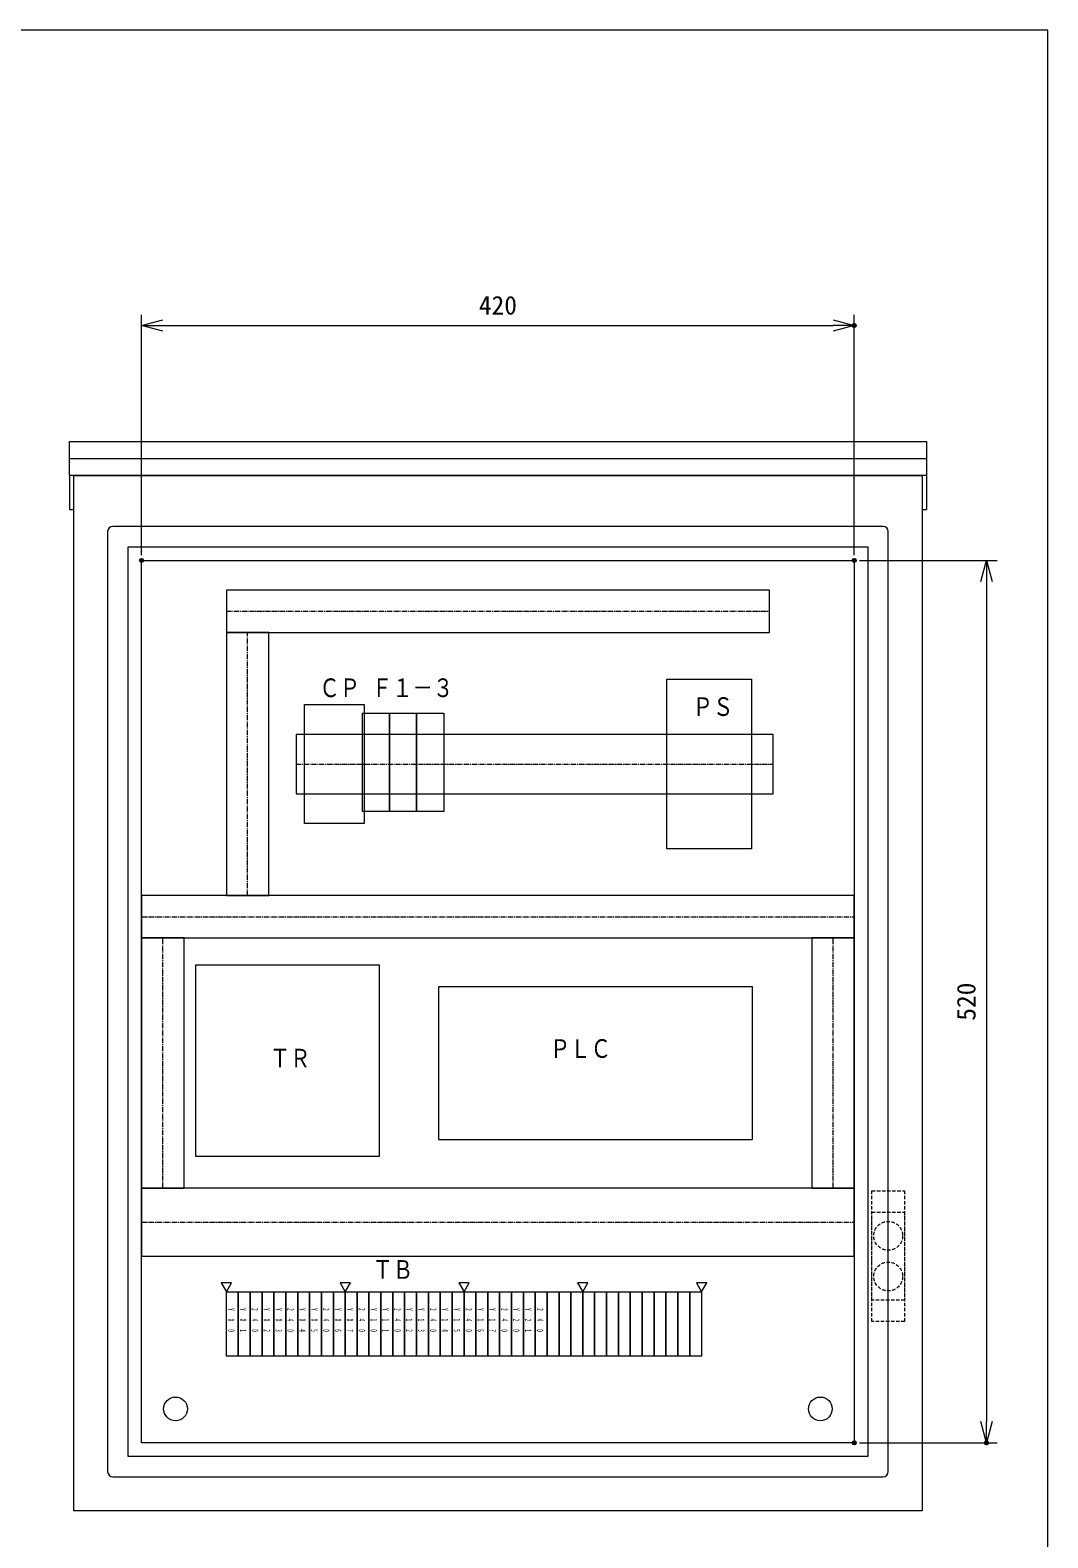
# Model space of a CAD drawing. Units: millimetres, scale not verified. Extents: x -1121 to 1167, y -822 to 778.
# Drawn here: x 567 to 1167, y -110 to 778 of the extents above; entities that cross this region are included whole.
import ezdxf
from ezdxf.enums import TextEntityAlignment as Align

# ---------------------------------------------------------------- set-up
doc = ezdxf.new("R2010")
doc.units = ezdxf.units.MM
doc.header["$LTSCALE"] = 4
doc.header["$PDMODE"] = 32
doc.header["$PDSIZE"] = 2
doc.linetypes.add('USER4', pattern=[1.125, 0.75, -0.125, 0.125, -0.125])
doc.linetypes.add('USER6', pattern=[0.75, 0.5, -0.25])
for name, color, linetype, lineweight in [('0-0_0', 7, 'Continuous', 18), ('0-1_AUX', 7, 'Continuous', 18), ('0-9_DIM', 7, 'Continuous', 18), ('2-0_SYMBOL', 7, 'Continuous', 18), ('3-9_ボックス', 7, 'Continuous', 18), ('3-A_パネル', 7, 'Continuous', 18)]:
    doc.layers.add(name, color=color, linetype=linetype, lineweight=lineweight)
doc.layers.add('0-5_CMNT', color=7, linetype='Continuous')
doc.layers.add('3-2_Defpoints', color=7, linetype='Continuous')
doc.styles.add('@ＭＳ ゴシック', font='')
doc.styles.add('ＭＳ ゴシック', font='')
doc.styles.get('@ＭＳ ゴシック').set_extended_font_data('@MS Gothic')
doc.styles.get('ＭＳ ゴシック').set_extended_font_data('MS Gothic')

# ---------------------------------------------------------------- blocks, each defined once
blk = doc.blocks.new('_Open30')
at = {"layer": '0-0_0'}
blk.add_line((0, 0), (-1, 0), dxfattribs=at)
blk.add_lwpolyline([(-1, 0.2679), (0, 0), (-1, -0.2679)], dxfattribs=at)
blk = doc.blocks.new('D17')
at = {"layer": '0-9_DIM'}
for p, q in [((1880.976, 1350.637), (1880.976, 1492.203)), ((1893.476, 1485.953), (2288.476, 1485.953)), ((2300.976, 1350.637), (2300.976, 1492.203))]:
    blk.add_line(p, q, dxfattribs=at)
at = {"layer": '3-2_Defpoints'}
for p in [(2300.976, 1485.953), (1880.976, 1347.512), (2300.976, 1347.512)]:
    blk.add_point(p, dxfattribs=at)
at = {"layer": '0-9_DIM', "xscale": 12.5, "yscale": 12.5, "rotation": 180}
blk.add_blockref('_Open30', (1880.976, 1485.953), dxfattribs=at)
at = {"layer": '0-9_DIM', "xscale": 12.5, "yscale": 12.5}
blk.add_blockref('_Open30', (2300.976, 1485.953), dxfattribs=at)
at = {"layer": '0-9_DIM', "style": 'ＭＳ ゴシック'}
blk.add_text('420', height=11, dxfattribs=at).set_placement((2079.726, 1489.078), align=Align.BOTTOM_LEFT)
blk = doc.blocks.new('D16')
at = {"layer": '0-9_DIM'}
for p, q in [((2304.101, 1347.512), (2385.092, 1347.512)), ((2378.842, 1335.012), (2378.842, 840.012)), ((2304.101, 827.512), (2385.092, 827.512))]:
    blk.add_line(p, q, dxfattribs=at)
at = {"layer": '3-2_Defpoints'}
for p in [(2300.976, 1347.512), (2300.976, 827.512), (2378.842, 827.512)]:
    blk.add_point(p, dxfattribs=at)
at = {"layer": '0-9_DIM', "xscale": 12.5, "yscale": 12.5}
for p, rotation in [((2378.842, 1347.512), 90), ((2378.842, 827.512), 270)]:
    blk.add_blockref('_Open30', p, dxfattribs=dict(at, rotation=rotation))
at = {"layer": '0-9_DIM', "style": 'ＭＳ ゴシック'}
blk.add_text('520', height=11, rotation=90, dxfattribs=at).set_placement((2375.717, 1076.262), align=Align.BOTTOM_LEFT)
blk = doc.blocks.new('FHC-15_F')
at = {"layer": '2-0_SYMBOL'}
blk.add_lwpolyline([(-10, 31), (6, 31), (6, -27), (-10, -27)], close=True, dxfattribs=at)

msp = doc.modelspace()

# ---------------------------------------------------------------- linework, layer by layer
at = {"layer": '0-0_0', "linetype": 'USER4'}
msp.add_line((724.076, 345.512), (1005.076, 345.512), dxfattribs=at)
at = {"layer": '0-0_0'}
msp.add_lwpolyline([(724.076, 328.012), (1005.076, 328.012), (1005.076, 363.012), (724.076, 363.012)], close=True, dxfattribs=at)
at = {"layer": '0-1_AUX'}
msp.add_lwpolyline([(1167.031, -822), (1167.031, 778), (-1120.969, 778), (-1120.969, -822)], dxfattribs=at)
at = {"layer": '2-0_SYMBOL', "linetype": 'USER4'}
for p, q in [((682.976, 435.512), (1002.976, 435.512)), ((695.476, 268.012), (695.476, 423.012)), ((632.976, 255.512), (1052.976, 255.512)), ((645.476, 95.512), (645.476, 243.012)), ((1040.476, 95.512), (1040.476, 243.012)), ((632.976, 75.512), (1052.976, 75.512))]:
    msp.add_line(p, q, dxfattribs=at)
at = {"layer": '2-0_SYMBOL'}
for points in [[(1002.976, 423.012), (1002.976, 448.012), (682.976, 448.012), (682.976, 423.012)], [(707.976, 423.012), (682.976, 423.012), (682.976, 268.012), (707.976, 268.012)], [(992.476, 295.512), (942.476, 295.512), (942.476, 395.512), (992.476, 395.512)], [(764.076, 310.512), (729.076, 310.512), (729.076, 380.512), (764.076, 380.512)], [(1052.976, 243.012), (1052.976, 268.012), (632.976, 268.012), (632.976, 243.012)], [(657.976, 243.012), (632.976, 243.012), (632.976, 95.512), (657.976, 95.512)], [(1052.976, 243.012), (1027.976, 243.012), (1027.976, 95.512), (1052.976, 95.512)], [(772.976, 114.262), (664.976, 114.262), (664.976, 227.262), (772.976, 227.262)], [(807.976, 124.262), (992.976, 124.262), (992.976, 214.262), (807.976, 214.262)], [(1052.976, 55.512), (1052.976, 95.512), (632.976, 95.512), (632.976, 55.512)], [(682.976, 34.512), (686.007, 39.762), (679.945, 39.762)], [(752.976, 34.512), (756.007, 39.762), (749.945, 39.762)], [(822.976, 34.512), (826.007, 39.762), (819.945, 39.762)], [(892.976, 34.512), (896.007, 39.762), (889.945, 39.762)], [(962.976, 34.512), (966.007, 39.762), (959.945, 39.762)], [(689.976, -3.488), (682.976, -3.488), (682.976, 34.512), (689.976, 34.512)], [(696.976, -3.488), (689.976, -3.488), (689.976, 34.512), (696.976, 34.512)], [(703.976, -3.488), (696.976, -3.488), (696.976, 34.512), (703.976, 34.512)], [(710.976, -3.488), (703.976, -3.488), (703.976, 34.512), (710.976, 34.512)], [(717.976, -3.488), (710.976, -3.488), (710.976, 34.512), (717.976, 34.512)], [(724.976, -3.488), (717.976, -3.488), (717.976, 34.512), (724.976, 34.512)], [(731.976, -3.488), (724.976, -3.488), (724.976, 34.512), (731.976, 34.512)], [(738.976, -3.488), (731.976, -3.488), (731.976, 34.512), (738.976, 34.512)], [(745.976, -3.488), (738.976, -3.488), (738.976, 34.512), (745.976, 34.512)], [(752.976, -3.488), (745.976, -3.488), (745.976, 34.512), (752.976, 34.512)], [(759.976, -3.488), (752.976, -3.488), (752.976, 34.512), (759.976, 34.512)], [(766.976, -3.488), (759.976, -3.488), (759.976, 34.512), (766.976, 34.512)], [(773.976, -3.488), (766.976, -3.488), (766.976, 34.512), (773.976, 34.512)], [(780.976, -3.488), (773.976, -3.488), (773.976, 34.512), (780.976, 34.512)], [(787.976, -3.488), (780.976, -3.488), (780.976, 34.512), (787.976, 34.512)], [(794.976, -3.488), (787.976, -3.488), (787.976, 34.512), (794.976, 34.512)], [(801.976, -3.488), (794.976, -3.488), (794.976, 34.512), (801.976, 34.512)], [(808.976, -3.488), (801.976, -3.488), (801.976, 34.512), (808.976, 34.512)], [(815.976, -3.488), (808.976, -3.488), (808.976, 34.512), (815.976, 34.512)], [(822.976, -3.488), (815.976, -3.488), (815.976, 34.512), (822.976, 34.512)], [(829.976, -3.488), (822.976, -3.488), (822.976, 34.512), (829.976, 34.512)], [(836.976, -3.488), (829.976, -3.488), (829.976, 34.512), (836.976, 34.512)], [(843.976, -3.488), (836.976, -3.488), (836.976, 34.512), (843.976, 34.512)], [(850.976, -3.488), (843.976, -3.488), (843.976, 34.512), (850.976, 34.512)], [(857.976, -3.488), (850.976, -3.488), (850.976, 34.512), (857.976, 34.512)], [(864.976, -3.488), (857.976, -3.488), (857.976, 34.512), (864.976, 34.512)], [(871.976, -3.488), (864.976, -3.488), (864.976, 34.512), (871.976, 34.512)], [(878.976, -3.488), (871.976, -3.488), (871.976, 34.512), (878.976, 34.512)], [(885.976, -3.488), (878.976, -3.488), (878.976, 34.512), (885.976, 34.512)], [(892.976, -3.488), (885.976, -3.488), (885.976, 34.512), (892.976, 34.512)], [(899.976, -3.488), (892.976, -3.488), (892.976, 34.512), (899.976, 34.512)], [(906.976, -3.488), (899.976, -3.488), (899.976, 34.512), (906.976, 34.512)], [(913.976, -3.488), (906.976, -3.488), (906.976, 34.512), (913.976, 34.512)], [(920.976, -3.488), (913.976, -3.488), (913.976, 34.512), (920.976, 34.512)], [(927.976, -3.488), (920.976, -3.488), (920.976, 34.512), (927.976, 34.512)], [(934.976, -3.488), (927.976, -3.488), (927.976, 34.512), (934.976, 34.512)], [(941.976, -3.488), (934.976, -3.488), (934.976, 34.512), (941.976, 34.512)], [(948.976, -3.488), (941.976, -3.488), (941.976, 34.512), (948.976, 34.512)], [(955.976, -3.488), (948.976, -3.488), (948.976, 34.512), (955.976, 34.512)], [(962.976, -3.488), (955.976, -3.488), (955.976, 34.512), (962.976, 34.512)]]:
    msp.add_lwpolyline(points, close=True, dxfattribs=at)
at = {"layer": '3-9_ボックス'}
for p, q in [((590.476, 525.512), (1095.476, 525.512)), ((590.476, 515.512), (590.476, 495.512)), ((1095.476, 515.512), (1095.476, 495.512)), ((590.476, 495.512), (592.976, 495.512)), ((1092.976, 495.512), (1095.476, 495.512)), ((612.976, 482.512), (612.976, -71.488)), ((1069.976, 485.512), (615.976, 485.512)), ((1072.976, -71.488), (1072.976, 482.512)), ((615.976, -74.488), (1069.976, -74.488))]:
    msp.add_line(p, q, dxfattribs=at)
for points in [[(590.476, 535.512), (1095.476, 535.512), (1095.476, 515.512), (590.476, 515.512)], [(592.976, 515.512), (1092.976, 515.512), (1092.976, -94.488), (592.976, -94.488)], [(624.976, 473.512), (1060.976, 473.512), (1060.976, -62.488), (624.976, -62.488)], [(632.976, 465.512), (1052.976, 465.512), (1052.976, -54.488), (632.976, -54.488)]]:
    msp.add_lwpolyline(points, close=True, dxfattribs=at)
at = {"layer": '3-9_ボックス', "linetype": 'USER6'}
for points in [[(1063.326, 94.012), (1082.626, 94.012), (1082.626, 17.012), (1063.326, 17.012)], [(1063.326, 81.512), (1082.626, 81.512), (1082.626, 29.512), (1063.326, 29.512)]]:
    msp.add_lwpolyline(points, close=True, dxfattribs=at)
for centre in [(1072.976, 67.512), (1072.976, 43.512)]:
    msp.add_circle(centre, 8.5, dxfattribs=at)
at = {"layer": '3-9_ボックス'}
for centre in [(652.976, -34.488), (1032.976, -34.488)]:
    msp.add_circle(centre, 7, dxfattribs=at)
for centre, start, end in [((615.976, 482.512), 90, 180), ((1069.976, 482.512), 0, 90), ((615.976, -71.488), 180, 270), ((1069.976, -71.488), 270, 0)]:
    msp.add_arc(centre, 3, start, end, dxfattribs=at)
at = {"layer": '3-A_パネル'}
for p, q in [((632.976, 286.012), (632.976, 445.012)), ((1052.976, 445.012), (1052.976, 286.012))]:
    msp.add_line(p, q, dxfattribs=at)

# ---------------------------------------------------------------- block references
at = {"layer": '0-0_0'}
for p in [(773.076, 344.512), (789.076, 344.512), (805.076, 344.512)]:
    msp.add_blockref('FHC-15_F', p, dxfattribs=at)
at = {"layer": '0-9_DIM'}
for name in ['D17', 'D16']:
    msp.add_blockref(name, (-1248, -882), dxfattribs=at)

# ---------------------------------------------------------------- texts
at = {"layer": '0-5_CMNT', "style": 'ＭＳ ゴシック', "width": 0.8}
for s, p in [('ＣＰ', (737.73, 381.664)), ('Ｆ１－３', (768.672, 381.664)), ('ＰＳ', (957.686, 370.57)), ('ＴＲ', (708.514, 163.389)), ('ＰＬＣ', (873.618, 169.054)), ('ＴＢ', (768.984, 38.855))]:
    msp.add_text(s, height=11, dxfattribs=at).set_placement(p, align=Align.BOTTOM_LEFT)
at = {"layer": '0-5_CMNT', "char_height": 3.812, "attachment_point": 7, "rotation": 270, "style": '@ＭＳ ゴシック'}
for s, insert in [('\\T4;\\W0.5;Y00', (683.876, 24.907)), ('\\T4;\\W0.5;Y01', (690.876, 24.907)), ('\\T4;\\W0.5;240', (697.876, 24.907)), ('\\T4;\\W0.5;Y02', (704.876, 24.907)), ('\\T4;\\W0.5;Y03', (711.876, 24.907)), ('\\T4;\\W0.5;240', (718.876, 24.907)), ('\\T4;\\W0.5;Y04', (725.876, 24.907)), ('\\T4;\\W0.5;Y05', (732.876, 24.907)), ('\\T4;\\W0.5;240', (739.876, 24.907)), ('\\T4;\\W0.5;Y06', (746.876, 24.907)), ('\\T4;\\W0.5;Y07', (753.876, 24.907)), ('\\T4;\\W0.5;240', (760.876, 24.907)), ('\\T4;\\W0.5;Y10', (767.876, 24.907)), ('\\T4;\\W0.5;Y11', (774.876, 24.907)), ('\\T4;\\W0.5;240', (781.876, 24.907)), ('\\T4;\\W0.5;Y12', (788.876, 24.907)), ('\\T4;\\W0.5;Y13', (795.876, 24.907)), ('\\T4;\\W0.5;240', (802.876, 24.907)), ('\\T4;\\W0.5;Y14', (809.876, 24.907)), ('\\T4;\\W0.5;Y15', (816.876, 24.907)), ('\\T4;\\W0.5;240', (823.876, 24.907)), ('\\T4;\\W0.5;Y16', (830.876, 24.907)), ('\\T4;\\W0.5;Y17', (837.876, 24.907)), ('\\T4;\\W0.5;240', (844.876, 24.907)), ('\\T4;\\W0.5;Y20', (851.876, 24.907)), ('\\T4;\\W0.5;Y21', (858.876, 24.907)), ('\\T4;\\W0.5;240', (865.876, 24.907))]:
    msp.add_mtext(s, dxfattribs=dict(at, insert=insert))

doc.saveas('drawing.dxf')
